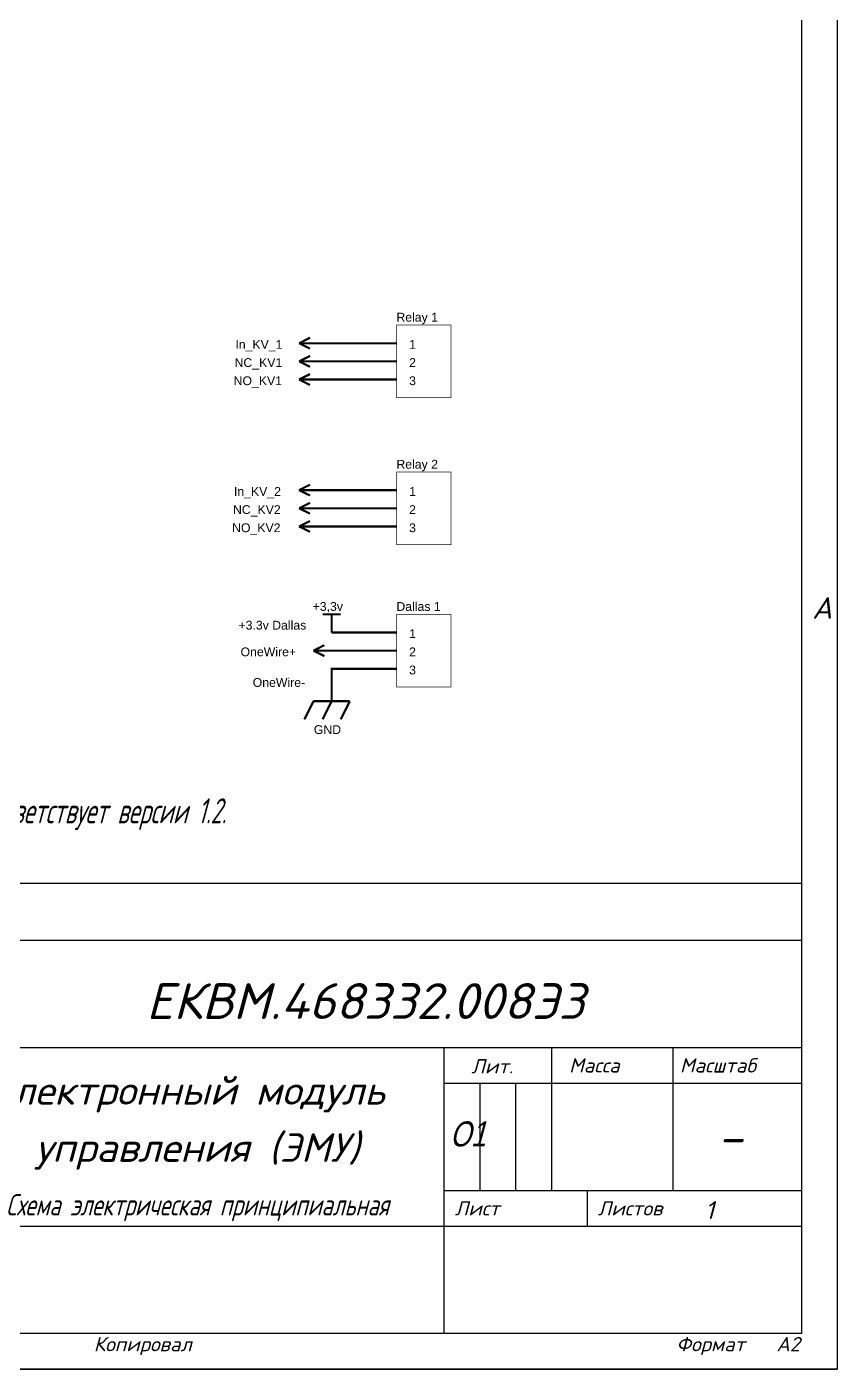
# Model space of a CAD drawing. Header units: millimetres. Extents: x 0 to 594, y 0 to 420.
# Drawn here: x 480.6 to 594, y 0 to 187.8 of the extents above; entities that cross this region are included whole.
import ezdxf
from ezdxf.enums import TextEntityAlignment as Align

# ---------------------------------------------------------------- set-up
doc = ezdxf.new("R2010")
doc.units = ezdxf.units.MM
for name, color, linetype in [('DIM', 12, 'Continuous'), ('FORMATKA', 12, 'Continuous'), ('Sheet', 255, 'Continuous'), ('вспомогат', 4, 'Continuous')]:
    doc.layers.add(name, color=color, linetype=linetype)
doc.layers.add('Dimensions', color=6, linetype='Continuous', lineweight=30)
doc.styles.add('GOST', font='GOST.shx', dxfattribs={"oblique": 15})
doc.styles.get("Standard").update_dxf_attribs({"font": 'arial.ttf'})
doc.styles.add('TXT', font='simplex.shx', dxfattribs={"oblique": 15, "height": 2})
doc.styles.add('WWCADE', font='wwcade.shx', dxfattribs={"width": 0.8, "oblique": 15})

# ---------------------------------------------------------------- blocks, each defined once
blk = doc.blocks.new('fA2')
at = {"layer": 'FORMATKA', "color": 7}
for p, q in [((404.02, 60), (589.02, 60)), ((539.02, 5), (539.02, 45)), ((594, 0), (182, 0)), ((297, 0), (594, 0))]:
    blk.add_line(p, q, dxfattribs=at)
blk.add_lwpolyline([(0, 0), (0, 420), (594, 420), (594, 0)], close=True, dxfattribs=at)
for points in [[(20, 5), (20, 415), (589, 415), (589, 5), (20, 5)], [(469.02, 60), (469.02, 68), (589, 68)], [(469.02, 45), (589.02, 45)], [(554.02, 45), (554.02, 25)], [(571.02, 45), (571.02, 25)], [(539.02, 40), (589.02, 40)], [(544.02, 40), (544.02, 25)], [(549.02, 40), (549.02, 25)], [(539.02, 25), (589.02, 25)], [(559.02, 25), (559.02, 20)], [(469.02, 20), (589.02, 20)]]:
    blk.add_lwpolyline(points, dxfattribs=at)
at = {"layer": 'FORMATKA', "color": 7, "style": 'TXT', "oblique": 15}
for s, height, p in [('А', 3, (590.5, 105)), ('Лит.', 2, (542.82, 41.38)), ('Масса', 2, (556.5, 41.5)), ('Масштаб', 2, (572, 41.5)), ('Лист', 2, (540.5, 21.5)), ('Листов', 2, (560.5, 21.5)), ('Копировал', 2, (490, 2.5)), ('Формат', 2, (571.5, 2.5)), ('А2', 2, (585.5, 2.5))]:
    blk.add_text(s, height=height, dxfattribs=at).set_placement(p)
for tag, height, rotation, p in [('ОБОЗНАЧЕНИЕ', 3.8, 180, (55.5, 409.5)), ('ПЕРВ.ПРИМЕНЕНИЕ', 3.3, 90, (18, 261.5))]:
    blk.add_attdef(tag, text='', height=height, rotation=rotation, dxfattribs=at).set_placement(p, align=Align.CENTER)
for tag, height, p in [('ОБОЗНАЧЕНИЕ', 5, (528, 49)), ('НАИМЕНОВАНИЕ1', 3, (504.5, 37)), ('МАСШТАБ', 5, (579, 30)), ('НАИМЕНОВАНИЕ2', 4, (504.5, 29)), ('НАИМЕНОВАНИЕ3', 2.5, (504.5, 21.5)), ('МАТЕРИАЛ1', 2.5, (504.5, 14)), ('МАТЕРИАЛ2', 2.5, (504.5, 8.5))]:
    blk.add_attdef(tag, text='', height=height, dxfattribs=at).set_placement(p, align=Align.CENTER)
for tag, p, height in [('РАЗРАБОТАЛ', (422.5, 31.5), 2), ('ПРОВЕРИЛ', (422.5, 26.5), 2), ('Т.КОНТР', (422.5, 21.5), 2), ('ЛИСТ', (552.5, 21), 2.5), ('ЛИСТОВ', (575.5, 21), 2.5), ('Н.КОНТР', (422.5, 11.5), 2), ('УТВЕРДИЛ', (422.5, 6.5), 2)]:
    blk.add_attdef(tag, p, '', height=height, dxfattribs=at)

msp = doc.modelspace()

# ---------------------------------------------------------------- linework, layer by layer
at = {"layer": 'Sheet', "color": 0, "const_width": 0.0991}
for points in [[(532.36, 146.07), (532.36, 135.91), (539.96, 135.91), (539.96, 146.07), (532.36, 146.07), (532.36, 146.07)], [(532.36, 146.07), (539.96, 146.07), (539.96, 135.91), (532.36, 135.91), (532.36, 146.07)], [(532.36, 125.52), (532.36, 115.36), (539.96, 115.36), (539.96, 125.52), (532.36, 125.52), (532.36, 125.52)], [(532.36, 125.52), (539.96, 125.52), (539.96, 115.36), (532.36, 115.36), (532.36, 125.52)], [(532.36, 105.6), (532.36, 95.44), (539.96, 95.44), (539.96, 105.6), (532.36, 105.6), (532.36, 105.6)], [(532.36, 105.6), (539.96, 105.6), (539.96, 95.44), (532.36, 95.44), (532.36, 105.6)]]:
    msp.add_lwpolyline(points, close=True, dxfattribs=at)
at = {"layer": 'Sheet', "color": 0, "const_width": 0.3}
for points in [[(518.73, 143.53), (520.26, 144.3)], [(518.73, 143.53), (520.26, 142.77)], [(521.27, 143.53), (518.73, 143.53)], [(521.27, 143.53), (527.29, 143.53)], [(532.36, 143.53), (527.29, 143.53)], [(518.73, 140.99), (520.26, 141.76)], [(518.73, 140.99), (520.26, 140.23)], [(521.27, 140.99), (518.73, 140.99)], [(521.27, 140.99), (527.29, 140.99)], [(532.36, 140.99), (527.29, 140.99)], [(518.73, 138.45), (520.26, 139.22)], [(518.73, 138.45), (520.26, 137.69)], [(521.27, 138.45), (518.73, 138.45)], [(521.27, 138.45), (527.29, 138.45)], [(532.36, 138.45), (527.29, 138.45)], [(518.73, 122.98), (520.26, 123.74)], [(518.73, 122.98), (520.26, 122.22)], [(521.27, 122.98), (518.73, 122.98)], [(521.27, 122.98), (527.29, 122.98)], [(532.36, 122.98), (527.29, 122.98)], [(518.73, 120.44), (520.26, 121.2)], [(518.73, 120.44), (520.26, 119.68)], [(521.27, 120.44), (518.73, 120.44)], [(521.27, 120.44), (527.29, 120.44)], [(532.36, 120.44), (527.29, 120.44)], [(518.73, 117.9), (520.26, 118.66)], [(518.73, 117.9), (520.26, 117.14)], [(521.27, 117.9), (518.73, 117.9)], [(527.29, 117.9), (521.27, 117.9)], [(532.36, 117.9), (527.29, 117.9)], [(522.01, 105.6), (524.55, 105.6)], [(523.28, 103.06), (523.28, 105.6)], [(520.74, 100.52), (522.27, 101.29)], [(527.29, 103.06), (523.28, 103.06)], [(532.36, 103.06), (527.29, 103.06)], [(520.74, 100.52), (522.27, 99.76)], [(523.28, 100.52), (520.74, 100.52)], [(527.29, 100.52), (523.28, 100.52)], [(532.36, 100.52), (527.29, 100.52)], [(527.29, 97.98), (523.28, 97.98), (523.28, 95.99)], [(532.36, 97.98), (527.29, 97.98)], [(523.28, 95.99), (523.28, 93.45)], [(520.74, 93.45), (519.47, 90.91)], [(520.74, 93.45), (525.82, 93.45)], [(523.28, 93.45), (522.01, 90.91)], [(525.82, 93.45), (524.55, 90.91)]]:
    msp.add_lwpolyline(points, dxfattribs=at)

# ---------------------------------------------------------------- block references
at = {"layer": 'вспомогат', "color": 7}
ref = msp.add_blockref('fA2', (0, 0), dxfattribs=at)
ref.add_attrib('ОБОЗНАЧЕНИЕ', 'ЕКВМ.468332.008Э3', dxfattribs={"layer": 'FORMATKA', "height": 5, "style": 'TXT', "oblique": 15}).set_placement((528, 49), align=Align.CENTER)
ref.add_attrib('НАИМЕНОВАНИЕ1', 'Электронный модуль ', dxfattribs={"layer": 'FORMATKA', "height": 4, "style": 'TXT', "oblique": 15}).set_placement((504.5, 37), align=Align.CENTER)
ref.add_attrib('НАИМЕНОВАНИЕ2', 'управления (ЭМУ)', dxfattribs={"layer": 'FORMATKA', "height": 4, "style": 'TXT', "oblique": 15}).set_placement((504.5, 29), align=Align.CENTER)
ref.add_attrib('НАИМЕНОВАНИЕ3', 'Схема электрическая принципиальная', dxfattribs={"layer": 'FORMATKA', "height": 3, "style": 'TXT', "oblique": 15, "width": 0.7}).set_placement((504.5, 21.5), align=Align.CENTER)
ref.add_attrib('МАСШТАБ', '-', dxfattribs={"layer": 'FORMATKA', "height": 5, "style": 'TXT', "oblique": 15}).set_placement((579, 30), align=Align.CENTER)
ref.add_attrib('ЛИСТОВ', '1', (575.5, 21), dxfattribs={"layer": 'FORMATKA', "height": 2.5, "style": 'TXT', "oblique": 15})

# ---------------------------------------------------------------- texts
at = {"layer": 'DIM', "color": 7, "insert": (405.14, 79.86), "char_height": 3.5, "width": 170.6485, "attachment_point": 1, "style": 'GOST'}
msp.add_mtext('{\\W0.8;Данная схема электрическая принципиальная соответствует версии 1.2.}', dxfattribs=at)
at = {"layer": 'Dimensions', "color": 18, "lineweight": 25, "true_color": 0x000000, "insert": (539.83, 34.66), "char_height": 3.5, "attachment_point": 1, "style": 'WWCADE'}
msp.add_mtext_dynamic_manual_height_columns('О1', width=1.5873, gutter_width=12.5, heights=[0], dxfattribs=at)
at = {"layer": 'Sheet', "color": 0}
for s, height, p in [('Relay 1', 1.228, (532.34, 146.56)), ('In_KV_1', 1.228, (509.82, 142.75)), ('1', 1.23, (534.12, 142.75)), ('NC_KV1', 1.228, (509.7, 140.21)), ('2', 1.23, (534.12, 140.21)), ('NO_KV1', 1.228, (509.57, 137.67)), ('3', 1.23, (534.12, 137.67)), ('Relay 2', 1.228, (532.34, 125.99)), ('In_KV_2', 1.228, (509.61, 122.18)), ('1', 1.23, (534.12, 122.18)), ('NC_KV2', 1.228, (509.48, 119.64)), ('2', 1.23, (534.12, 119.64)), ('NO_KV2', 1.228, (509.36, 117.1)), ('3', 1.23, (534.12, 117.1)), ('+3,3v', 1.228, (520.62, 106.09)), ('Dallas 1', 1.228, (532.34, 106.09)), ('+3.3v Dallas', 1.2277, (510.25, 103.47)), ('1', 1.23, (534.12, 102.28)), ('OneWire+', 1.228, (510.54, 99.74)), ('2', 1.23, (534.12, 99.74)), ('3', 1.23, (534.12, 97.2)), ('OneWire-', 1.228, (512.24, 95.46)), ('GND', 1.228, (520.79, 88.86))]:
    msp.add_text(s, height=height, dxfattribs=at).set_placement(p)

doc.saveas('drawing.dxf')
